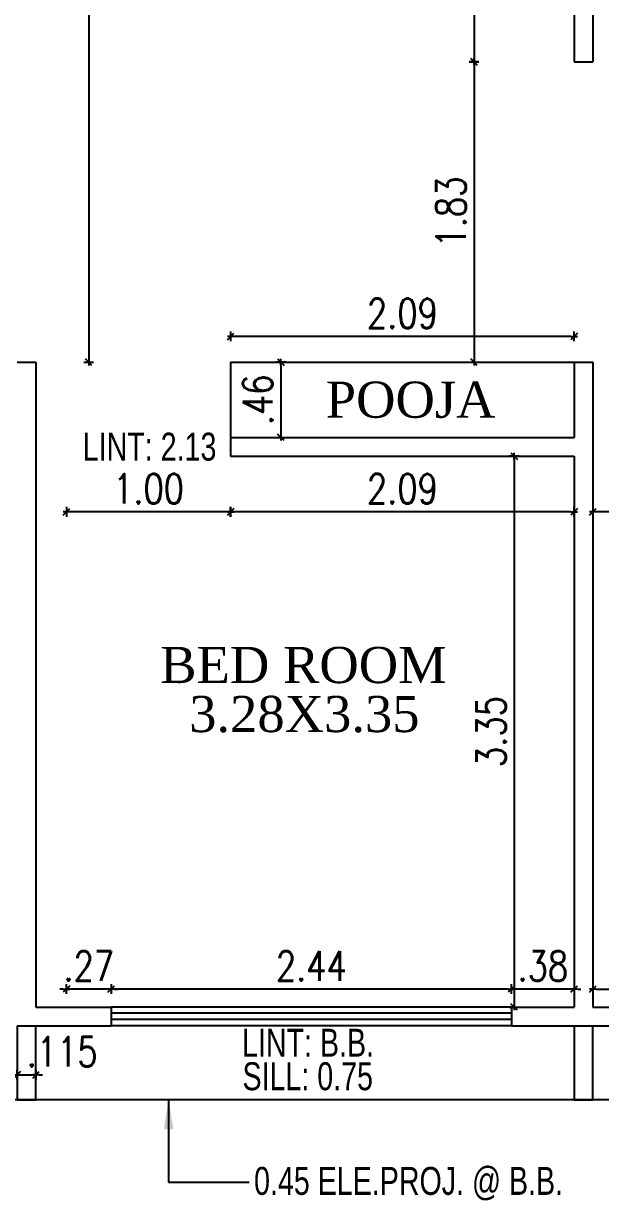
# Model space of a CAD drawing. Header units: inches. Extents: x 14235 to 14499, y 0 to 2549.
# Drawn here: x 14456.31 to 14459.82, y 2352.92 to 2360.08 of the extents above; entities that cross this region are included whole.
import ezdxf
from ezdxf.enums import TextEntityAlignment as Align

# ---------------------------------------------------------------- set-up
doc = ezdxf.new("R2010")
doc.units = ezdxf.units.IN
doc.header["$LTSCALE"] = 0.25
doc.header["$MEASUREMENT"] = 0
doc.header["$PDMODE"] = 35
for name, color, linetype in [('edges', 1, 'Continuous'), ('edges bak', 7, 'Continuous'), ('text-large', 7, 'Continuous'), ('wall', 7, 'Continuous'), ('windows', 106, 'Continuous'), ('WORK TEX', 6, 'Continuous'), ('WORKING DIM', 7, 'Continuous')]:
    doc.layers.add(name, color=color, linetype=linetype)
doc.styles.add('ARIAL', font='TIMES_0.TTF')
doc.styles.add('ARL', font='swisscl_0.ttf')
doc.styles.add('romans', font='romans.shx', dxfattribs={"width": 0.8})
doc.dimstyles.new('121', dxfattribs={"dimscale": 0.1, "dimtxt": 1.8, "dimasz": 0.2, "dimexe": 0.03125, "dimexo": 0.25, "dimgap": 0.5, "dimtad": 1, "dimzin": 4, "dimdsep": 46, "dimtxsty": 'romans', "dimblk1": 'MINITICK', "dimblk2": 'MINITICK', "dimsah": 1, "dimcen": 1, "dimse1": 1, "dimse2": 1, "dimclrd": 252, "dimclre": 256, "dimclrt": 7, "dimadec": 3, "dimazin": 0, "dimtfac": 0.8, "dimtix": 1, "dimtmove": 2, "dimatfit": 3, "dimfxl": 0, "dimtolj": 1, "dimtzin": 3, "dimarcsym": 0})
doc.dimstyles.new('DFSGSG', dxfattribs={"dimtxt": 0.17, "dimasz": 0.18, "dimexe": 0.18, "dimexo": 0.0625, "dimgap": 0.09, "dimtad": 1, "dimzin": 0, "dimdsep": 46, "dimtxsty": 'ARIAL', "dimcen": 0.09, "dimse1": 1, "dimse2": 1, "dimaunit": 1, "dimadec": 0, "dimazin": 0, "dimtfac": 1, "dimtix": 1, "dimtofl": 0, "dimtmove": 0, "dimatfit": 3, "dimfxl": 0, "dimtolj": 1, "dimtzin": 0, "dimarcsym": 0})

# ---------------------------------------------------------------- blocks, each defined once
blk = doc.blocks.new('MINITICK')
at = {"color": 7}
for p, q in [((1, 1), (-1, -1)), ((-1, 0), (1, 0)), ((0, -1.5), (0, 1.5))]:
    blk.add_line(p, q, dxfattribs=at)
blk = doc.blocks.new('*D1761')
at = {"layer": 'Defpoints', "color": 0, "transparency": 16777216}
for p in [(14459.6617, 2363.6217), (14459.0519, 2359.8488), (14459.6617, 2359.8488)]:
    blk.add_point(p, dxfattribs=at)
at = {"layer": 'WORKING DIM', "color": 252, "lineweight": -2, "transparency": 16777216}
blk.add_line((14459.0519, 2363.6017), (14459.0519, 2359.8688), dxfattribs=at)
at = {"layer": 'WORKING DIM', "color": 252, "lineweight": -2, "transparency": 16777216, "xscale": 0.02, "yscale": 0.02, "zscale": 0.02}
for p, rotation in [((14459.0519, 2363.6217), 90), ((14459.0519, 2359.8488), 270)]:
    blk.add_blockref('MINITICK', p, dxfattribs=dict(at, rotation=rotation))
at = {"layer": 'WORKING DIM', "color": 7, "transparency": 16777216, "insert": (14458.9119, 2361.7352), "char_height": 0.18, "attachment_point": 5, "rotation": 90, "style": 'romans'}
blk.add_mtext('\\A1;3.77', dxfattribs=at)
blk = doc.blocks.new('*D1764')
at = {"layer": 'Defpoints', "color": 0, "transparency": 16777216}
for p in [(14456.3843, 2362.7404), (14456.3271, 2358.0195), (14456.7052, 2358.0195)]:
    blk.add_point(p, dxfattribs=at)
at = {"layer": 'WORKING DIM', "color": 252, "lineweight": -2, "transparency": 16777216}
blk.add_line((14456.7052, 2362.7204), (14456.7052, 2358.0395), dxfattribs=at)
at = {"layer": 'WORKING DIM', "color": 252, "lineweight": -2, "transparency": 16777216, "xscale": 0.02, "yscale": 0.02, "zscale": 0.02}
for p, rotation in [((14456.7052, 2362.7404), 90), ((14456.7052, 2358.0195), 270)]:
    blk.add_blockref('MINITICK', p, dxfattribs=dict(at, rotation=rotation))
at = {"layer": 'WORKING DIM', "color": 7, "transparency": 16777216, "insert": (14456.5652, 2360.3799), "char_height": 0.18, "attachment_point": 5, "rotation": 90, "style": 'romans'}
blk.add_mtext('\\A1;4.72', dxfattribs=at)
blk = doc.blocks.new('*D1552')
at = {"layer": 'Defpoints', "color": 0, "transparency": 16777216}
for p in [(14457.7463, 2358.0195), (14457.7463, 2357.5622), (14457.875, 2357.5622)]:
    blk.add_point(p, dxfattribs=at)
at = {"layer": 'WORKING DIM', "color": 252, "lineweight": -2, "transparency": 16777216}
blk.add_line((14457.875, 2357.9995), (14457.875, 2357.5822), dxfattribs=at)
at = {"layer": 'WORKING DIM', "color": 252, "lineweight": -2, "transparency": 16777216, "xscale": 0.02, "yscale": 0.02, "zscale": 0.02}
for p, rotation in [((14457.875, 2358.0195), 90), ((14457.875, 2357.5622), 270)]:
    blk.add_blockref('MINITICK', p, dxfattribs=dict(at, rotation=rotation))
at = {"layer": 'WORKING DIM', "color": 7, "transparency": 16777216, "insert": (14457.735, 2357.7909), "char_height": 0.18, "attachment_point": 5, "rotation": 90, "style": 'romans'}
blk.add_mtext('\\A1;.46', dxfattribs=at)
blk = doc.blocks.new('*D1553')
at = {"layer": 'Defpoints', "color": 0, "transparency": 16777216}
for p in [(14457.5699, 2358.1769), (14457.5699, 2357.7909), (14459.6617, 2357.7909)]:
    blk.add_point(p, dxfattribs=at)
at = {"layer": 'WORKING DIM', "color": 252, "lineweight": -2, "transparency": 16777216}
blk.add_line((14459.6417, 2358.1769), (14457.5899, 2358.1769), dxfattribs=at)
at = {"layer": 'WORKING DIM', "color": 252, "lineweight": -2, "transparency": 16777216, "xscale": 0.02, "yscale": 0.02, "zscale": 0.02, "rotation": 180}
blk.add_blockref('MINITICK', (14457.5699, 2358.1769), dxfattribs=at)
at = {"layer": 'WORKING DIM', "color": 252, "lineweight": -2, "transparency": 16777216, "xscale": 0.02, "yscale": 0.02, "zscale": 0.02}
blk.add_blockref('MINITICK', (14459.6617, 2358.1769), dxfattribs=at)
at = {"layer": 'WORKING DIM', "color": 7, "transparency": 16777216, "insert": (14458.6158, 2358.3169), "char_height": 0.18, "attachment_point": 5, "style": 'romans'}
blk.add_mtext('\\A1;2.09', dxfattribs=at)
blk = doc.blocks.new('*D1554')
at = {"layer": 'Defpoints', "color": 0, "transparency": 16777216}
for p in [(14457.5699, 2357.4479), (14459.6617, 2357.4479), (14457.5699, 2357.1093)]:
    blk.add_point(p, dxfattribs=at)
at = {"layer": 'WORKING DIM', "color": 252, "lineweight": -2, "transparency": 16777216}
blk.add_line((14459.6417, 2357.1093), (14457.5899, 2357.1093), dxfattribs=at)
at = {"layer": 'WORKING DIM', "color": 252, "lineweight": -2, "transparency": 16777216, "xscale": 0.02, "yscale": 0.02, "zscale": 0.02, "rotation": 180}
blk.add_blockref('MINITICK', (14457.5699, 2357.1093), dxfattribs=at)
at = {"layer": 'WORKING DIM', "color": 252, "lineweight": -2, "transparency": 16777216, "xscale": 0.02, "yscale": 0.02, "zscale": 0.02}
blk.add_blockref('MINITICK', (14459.6617, 2357.1093), dxfattribs=at)
at = {"layer": 'WORKING DIM', "color": 7, "transparency": 16777216, "insert": (14458.6158, 2357.2493), "char_height": 0.18, "attachment_point": 5, "style": 'romans'}
blk.add_mtext('\\A1;2.09', dxfattribs=at)
blk = doc.blocks.new('*D1555')
at = {"layer": 'Defpoints', "color": 0, "transparency": 16777216}
for p in [(14456.5699, 2357.4479), (14457.5699, 2357.4479), (14456.5699, 2357.1093)]:
    blk.add_point(p, dxfattribs=at)
at = {"layer": 'WORKING DIM', "color": 252, "lineweight": -2, "transparency": 16777216}
blk.add_line((14457.5499, 2357.1093), (14456.5899, 2357.1093), dxfattribs=at)
at = {"layer": 'WORKING DIM', "color": 252, "lineweight": -2, "transparency": 16777216, "xscale": 0.02, "yscale": 0.02, "zscale": 0.02, "rotation": 180}
blk.add_blockref('MINITICK', (14456.5699, 2357.1093), dxfattribs=at)
at = {"layer": 'WORKING DIM', "color": 252, "lineweight": -2, "transparency": 16777216, "xscale": 0.02, "yscale": 0.02, "zscale": 0.02}
blk.add_blockref('MINITICK', (14457.5699, 2357.1093), dxfattribs=at)
at = {"layer": 'WORKING DIM', "color": 7, "transparency": 16777216, "insert": (14457.0699, 2357.2493), "char_height": 0.18, "attachment_point": 5, "style": 'romans'}
blk.add_mtext('\\A1;1.00', dxfattribs=at)
blk = doc.blocks.new('*D1556')
at = {"layer": 'Defpoints', "color": 0, "transparency": 16777216}
for p in [(14459.4174, 2357.4479), (14459.2961, 2354.0942), (14459.4174, 2354.0942)]:
    blk.add_point(p, dxfattribs=at)
at = {"layer": 'WORKING DIM', "color": 252, "lineweight": -2, "transparency": 16777216}
blk.add_line((14459.2961, 2357.4279), (14459.2961, 2354.1142), dxfattribs=at)
at = {"layer": 'WORKING DIM', "color": 252, "lineweight": -2, "transparency": 16777216, "xscale": 0.02, "yscale": 0.02, "zscale": 0.02}
for p, rotation in [((14459.2961, 2357.4479), 90), ((14459.2961, 2354.0942), 270)]:
    blk.add_blockref('MINITICK', p, dxfattribs=dict(at, rotation=rotation))
at = {"layer": 'WORKING DIM', "color": 7, "transparency": 16777216, "insert": (14459.1561, 2355.771), "char_height": 0.18, "attachment_point": 5, "rotation": 90, "style": 'romans'}
blk.add_mtext('\\A1;3.35', dxfattribs=at)
blk = doc.blocks.new('*D1557')
at = {"layer": 'Defpoints', "color": 0, "transparency": 16777216}
for p in [(14459.2806, 2354.2036), (14459.2806, 2354.0942), (14459.6617, 2354.0942)]:
    blk.add_point(p, dxfattribs=at)
at = {"layer": 'WORKING DIM', "color": 252, "lineweight": -2, "transparency": 16777216}
for p, q in [((14459.2606, 2354.2036), (14459.2406, 2354.2036)), ((14459.6617, 2354.2036), (14459.2806, 2354.2036)), ((14459.6817, 2354.2036), (14459.7017, 2354.2036))]:
    blk.add_line(p, q, dxfattribs=at)
at = {"layer": 'WORKING DIM', "color": 252, "lineweight": -2, "transparency": 16777216, "xscale": 0.02, "yscale": 0.02, "zscale": 0.02}
blk.add_blockref('MINITICK', (14459.2806, 2354.2036), dxfattribs=at)
at = {"layer": 'WORKING DIM', "color": 252, "lineweight": -2, "transparency": 16777216, "xscale": 0.02, "yscale": 0.02, "zscale": 0.02, "rotation": 180}
blk.add_blockref('MINITICK', (14459.6617, 2354.2036), dxfattribs=at)
at = {"layer": 'WORKING DIM', "color": 7, "transparency": 16777216, "insert": (14459.4711, 2354.3436), "char_height": 0.18, "attachment_point": 5, "style": 'romans'}
blk.add_mtext('\\A1;.38', dxfattribs=at)
blk = doc.blocks.new('*D1558')
at = {"layer": 'Defpoints', "color": 0, "transparency": 16777216}
for p in [(14456.8416, 2354.2036), (14456.8416, 2354.0942), (14459.2806, 2354.0942)]:
    blk.add_point(p, dxfattribs=at)
at = {"layer": 'WORKING DIM', "color": 252, "lineweight": -2, "transparency": 16777216}
blk.add_line((14459.2606, 2354.2036), (14456.8616, 2354.2036), dxfattribs=at)
at = {"layer": 'WORKING DIM', "color": 252, "lineweight": -2, "transparency": 16777216, "xscale": 0.02, "yscale": 0.02, "zscale": 0.02, "rotation": 180}
blk.add_blockref('MINITICK', (14456.8416, 2354.2036), dxfattribs=at)
at = {"layer": 'WORKING DIM', "color": 252, "lineweight": -2, "transparency": 16777216, "xscale": 0.02, "yscale": 0.02, "zscale": 0.02}
blk.add_blockref('MINITICK', (14459.2806, 2354.2036), dxfattribs=at)
at = {"layer": 'WORKING DIM', "color": 7, "transparency": 16777216, "insert": (14458.0611, 2354.3436), "char_height": 0.18, "attachment_point": 5, "style": 'romans'}
blk.add_mtext('\\A1;2.44', dxfattribs=at)
blk = doc.blocks.new('*D1559')
at = {"layer": 'Defpoints', "color": 0, "transparency": 16777216}
for p in [(14456.5699, 2354.2036), (14456.5699, 2353.9799), (14456.8416, 2353.9799)]:
    blk.add_point(p, dxfattribs=at)
at = {"layer": 'WORKING DIM', "color": 252, "lineweight": -2, "transparency": 16777216}
for p, q in [((14456.5499, 2354.2036), (14456.5299, 2354.2036)), ((14456.8416, 2354.2036), (14456.5699, 2354.2036)), ((14456.8616, 2354.2036), (14456.8816, 2354.2036))]:
    blk.add_line(p, q, dxfattribs=at)
at = {"layer": 'WORKING DIM', "color": 252, "lineweight": -2, "transparency": 16777216, "xscale": 0.02, "yscale": 0.02, "zscale": 0.02}
blk.add_blockref('MINITICK', (14456.5699, 2354.2036), dxfattribs=at)
at = {"layer": 'WORKING DIM', "color": 252, "lineweight": -2, "transparency": 16777216, "xscale": 0.02, "yscale": 0.02, "zscale": 0.02, "rotation": 180}
blk.add_blockref('MINITICK', (14456.8416, 2354.2036), dxfattribs=at)
at = {"layer": 'WORKING DIM', "color": 7, "transparency": 16777216, "insert": (14456.7057, 2354.3436), "char_height": 0.18, "attachment_point": 5, "style": 'romans'}
blk.add_mtext('\\A1;.27', dxfattribs=at)
blk = doc.blocks.new('*D1560')
at = {"layer": 'Defpoints', "color": 0, "transparency": 16777216}
for p in [(14459.476, 2359.8488), (14459.0519, 2358.0195), (14459.476, 2358.0195)]:
    blk.add_point(p, dxfattribs=at)
at = {"layer": 'WORKING DIM', "color": 252, "lineweight": -2, "transparency": 16777216}
blk.add_line((14459.0519, 2359.8288), (14459.0519, 2358.0395), dxfattribs=at)
at = {"layer": 'WORKING DIM', "color": 252, "lineweight": -2, "transparency": 16777216, "xscale": 0.02, "yscale": 0.02, "zscale": 0.02}
for p, rotation in [((14459.0519, 2359.8488), 90), ((14459.0519, 2358.0195), 270)]:
    blk.add_blockref('MINITICK', p, dxfattribs=dict(at, rotation=rotation))
at = {"layer": 'WORKING DIM', "color": 7, "transparency": 16777216, "insert": (14458.9119, 2358.9342), "char_height": 0.18, "attachment_point": 5, "rotation": 90, "style": 'romans'}
blk.add_mtext('\\A1;1.83', dxfattribs=at)
blk = doc.blocks.new('*D1773')
at = {"layer": 'Defpoints', "color": 0, "transparency": 16777216}
for p in [(14460.5382, 2354.2036), (14459.776, 2354.0942), (14460.5382, 2354.0942)]:
    blk.add_point(p, dxfattribs=at)
at = {"layer": 'WORKING DIM', "color": 252, "lineweight": -2, "transparency": 16777216}
blk.add_line((14459.796, 2354.2036), (14460.5182, 2354.2036), dxfattribs=at)
at = {"layer": 'WORKING DIM', "color": 252, "lineweight": -2, "transparency": 16777216, "xscale": 0.02, "yscale": 0.02, "zscale": 0.02, "rotation": 180}
blk.add_blockref('MINITICK', (14459.776, 2354.2036), dxfattribs=at)
at = {"layer": 'WORKING DIM', "color": 252, "lineweight": -2, "transparency": 16777216, "xscale": 0.02, "yscale": 0.02, "zscale": 0.02}
blk.add_blockref('MINITICK', (14460.5382, 2354.2036), dxfattribs=at)
at = {"layer": 'WORKING DIM', "color": 7, "transparency": 16777216, "insert": (14460.1571, 2354.3436), "char_height": 0.18, "attachment_point": 5, "style": 'romans'}
blk.add_mtext('\\A1;.76', dxfattribs=at)
blk = doc.blocks.new('*D1563')
at = {"layer": 'Defpoints', "color": 0, "transparency": 16777216}
for p in [(14459.776, 2357.505), (14460.7769, 2357.505), (14459.776, 2357.1093)]:
    blk.add_point(p, dxfattribs=at)
at = {"layer": 'WORKING DIM', "color": 252, "lineweight": -2, "transparency": 16777216}
blk.add_line((14460.7569, 2357.1093), (14459.796, 2357.1093), dxfattribs=at)
at = {"layer": 'WORKING DIM', "color": 252, "lineweight": -2, "transparency": 16777216, "xscale": 0.02, "yscale": 0.02, "zscale": 0.02, "rotation": 180}
blk.add_blockref('MINITICK', (14459.776, 2357.1093), dxfattribs=at)
at = {"layer": 'WORKING DIM', "color": 252, "lineweight": -2, "transparency": 16777216, "xscale": 0.02, "yscale": 0.02, "zscale": 0.02}
blk.add_blockref('MINITICK', (14460.7769, 2357.1093), dxfattribs=at)
at = {"layer": 'WORKING DIM', "color": 7, "transparency": 16777216, "insert": (14460.2764, 2357.2493), "char_height": 0.18, "attachment_point": 5, "style": 'romans'}
blk.add_mtext('\\A1;1.00', dxfattribs=at)
blk = doc.blocks.new('*D1572')
at = {"layer": 'Defpoints', "color": 0, "transparency": 16777216}
for p in [(14456.3843, 2353.6819), (14456.2699, 2353.6584), (14456.3843, 2353.6584)]:
    blk.add_point(p, dxfattribs=at)
at = {"layer": 'WORKING DIM', "color": 252, "lineweight": -2, "transparency": 16777216}
for p, q in [((14456.2499, 2353.6819), (14456.2299, 2353.6819)), ((14456.2699, 2353.6819), (14456.3843, 2353.6819)), ((14456.4043, 2353.6819), (14456.4243, 2353.6819))]:
    blk.add_line(p, q, dxfattribs=at)
at = {"layer": 'WORKING DIM', "color": 252, "lineweight": -2, "transparency": 16777216, "xscale": 0.02, "yscale": 0.02, "zscale": 0.02}
blk.add_blockref('MINITICK', (14456.2699, 2353.6819), dxfattribs=at)
at = {"layer": 'WORKING DIM', "color": 252, "lineweight": -2, "transparency": 16777216, "xscale": 0.02, "yscale": 0.02, "zscale": 0.02, "rotation": 180}
blk.add_blockref('MINITICK', (14456.3843, 2353.6819), dxfattribs=at)
at = {"layer": 'WORKING DIM', "color": 7, "transparency": 16777216, "insert": (14456.5439, 2353.8219), "char_height": 0.18, "attachment_point": 5, "style": 'romans'}
blk.add_mtext('\\A1;.115', dxfattribs=at)

msp = doc.modelspace()

# ---------------------------------------------------------------- linework, layer by layer
at = {"layer": 'edges', "ltscale": 0.4}
msp.add_line((14463.7775, 2353.5299), (14441.9407, 2353.5299), dxfattribs=at)
for points in [[(14456.2699, 2353.9799), (14456.2699, 2353.5299), (14456.3843, 2353.5299), (14456.3843, 2353.9799)], [(14459.6617, 2353.9799), (14459.6617, 2353.5299), (14459.776, 2353.5299), (14459.776, 2353.9799)]]:
    msp.add_lwpolyline(points, dxfattribs=at)
at = {"layer": 'edges bak'}
for p, q in [((14457.5699, 2358.0195), (14458.7313, 2358.0195)), ((14458.7313, 2358.0195), (14459.6617, 2358.0195))]:
    msp.add_line(p, q, dxfattribs=at)
at = {"layer": 'wall'}
for p, q in [((14459.6617, 2363.6217), (14459.6617, 2359.8488)), ((14459.776, 2363.6217), (14459.776, 2359.8488)), ((14459.6617, 2359.8488), (14459.776, 2359.8488)), ((14456.2699, 2358.0195), (14456.3843, 2358.0195)), ((14456.3843, 2358.0195), (14456.3843, 2354.0942)), ((14457.5699, 2358.0195), (14457.5699, 2357.4479)), ((14459.6617, 2358.0195), (14459.6617, 2357.5622)), ((14459.6617, 2358.0195), (14459.776, 2358.0195)), ((14459.776, 2358.0195), (14459.776, 2354.0942)), ((14457.5699, 2357.5622), (14459.6617, 2357.5622)), ((14457.5699, 2357.4479), (14459.6617, 2357.4479)), ((14459.6617, 2357.4479), (14459.6617, 2354.0942)), ((14456.3843, 2354.0942), (14456.8416, 2354.0942)), ((14456.8416, 2354.0942), (14456.8416, 2353.9799)), ((14459.2806, 2354.0942), (14459.6617, 2354.0942)), ((14459.2806, 2354.0942), (14459.2806, 2353.9799)), ((14459.776, 2354.0942), (14460.5382, 2354.0942)), ((14456.2699, 2353.9799), (14456.8416, 2353.9799)), ((14459.2806, 2353.9799), (14460.5382, 2353.9799))]:
    msp.add_line(p, q, dxfattribs=at)
at = {"layer": 'windows'}
for p, q in [((14459.2806, 2354.0942), (14456.8416, 2354.0942)), ((14459.2806, 2354.0561), (14456.8416, 2354.0561)), ((14459.2806, 2354.018), (14456.8416, 2354.018)), ((14459.2806, 2353.9799), (14456.8416, 2353.9799))]:
    msp.add_line(p, q, dxfattribs=at)

# ---------------------------------------------------------------- texts
at = {"layer": 'text-large', "style": 'ARIAL'}
for s, p in [('POOJA', (14458.6658, 2357.792)), ('BED ROOM', (14458.0131, 2356.1766)), ('3.28X3.35', (14458.0187, 2355.8781))]:
    msp.add_text(s, height=0.22, dxfattribs=at).set_placement(p, align=Align.MIDDLE_CENTER)
at = {"layer": 'WORK TEX', "style": 'ARL'}
for s, p in [('LINT: 2.13', (14457.0762, 2357.5058)), ('LINT: B.B.', (14458.0411, 2353.8767)), ('SILL: 0.75', (14458.0392, 2353.6728)), ('0.45 ELE.PROJ. @ B.B.', (14458.6533, 2353.0356))]:
    msp.add_text(s, height=0.17, dxfattribs=at).set_placement(p, align=Align.MIDDLE_CENTER)

# ---------------------------------------------------------------- dimensions: what is measured, and where the dimension line sits
at = {"layer": 'WORKING DIM'}
for base, p1, p2, angle, picture, middle in [((14459.0519, 2359.8488), (14459.6617, 2363.6217), (14459.6617, 2359.8488), 90, '*D1761', (14458.9119, 2361.7352)), ((14456.7052, 2358.0195), (14456.3843, 2362.7404), (14456.3271, 2358.0195), 90, '*D1764', (14456.5652, 2360.3799)), ((14459.0519, 2358.0195), (14459.476, 2359.8488), (14459.476, 2358.0195), 90, '*D1560', (14458.9119, 2358.9342)), ((14457.5699, 2358.1769), (14459.6617, 2357.7909), (14457.5699, 2357.7909), 180, '*D1553', (14458.6158, 2358.3169)), ((14457.875, 2357.5622), (14457.7463, 2358.0195), (14457.7463, 2357.5622), 90, '*D1552', (14457.735, 2357.7909)), ((14456.5699, 2357.1093), (14457.5699, 2357.4479), (14456.5699, 2357.4479), 180, '*D1555', (14457.0699, 2357.2493)), ((14457.5699, 2357.1093), (14459.6617, 2357.4479), (14457.5699, 2357.4479), 180, '*D1554', (14458.6158, 2357.2493)), ((14459.2961, 2354.0942), (14459.4174, 2357.4479), (14459.4174, 2354.0942), 90, '*D1556', (14459.1561, 2355.771)), ((14456.5699, 2354.2036), (14456.8416, 2353.9799), (14456.5699, 2353.9799), 180, '*D1559', (14456.7057, 2354.3436)), ((14456.8416, 2354.2036), (14459.2806, 2354.0942), (14456.8416, 2354.0942), 180, '*D1558', (14458.0611, 2354.3436)), ((14459.2806, 2354.2036), (14459.6617, 2354.0942), (14459.2806, 2354.0942), 180, '*D1557', (14459.4711, 2354.3436))]:
    dim = msp.add_linear_dim(base=base, p1=p1, p2=p2, angle=angle, dimstyle='121', override={"dimfxl": 0.18, "dimfxlon": 1}, dxfattribs=at)
    dim.commit()
    dim.dimension.update_dxf_attribs({"geometry": picture, "text_midpoint": middle})
for base, p1, p2, picture, middle in [((14459.776, 2357.1093), (14460.7769, 2357.505), (14459.776, 2357.505), '*D1563', (14460.2764, 2357.2493)), ((14460.5382, 2354.2036), (14459.776, 2354.0942), (14460.5382, 2354.0942), '*D1773', (14460.1571, 2354.3436))]:
    dim = msp.add_linear_dim(base=base, p1=p1, p2=p2, dimstyle='121', override={"dimfxl": 0.18, "dimfxlon": 1}, dxfattribs=at)
    dim.commit()
    dim.dimension.update_dxf_attribs({"geometry": picture, "text_midpoint": middle})
dim = msp.add_linear_dim(base=(14456.3843, 2353.6819), p1=(14456.2699, 2353.6584), p2=(14456.3843, 2353.6584), text='.115', dimstyle='121', override={"dimfxl": 0.18, "dimfxlon": 1}, dxfattribs=at)
dim.commit()
dim.dimension.update_dxf_attribs({"geometry": '*D1572', "text_midpoint": (14456.5439, 2353.8219), "dimtype": 160})

# ---------------------------------------------------------------- leaders
at = {"layer": 'wall'}
msp.add_leader([(14457.1921, 2353.5299), (14457.1921, 2353.0277), (14457.6829, 2353.0277)], dimstyle='DFSGSG', override={"dimgap": 0.09, "dimtad": 0, "dimarcsym": 1}, dxfattribs=at)

doc.saveas('drawing.dxf')
